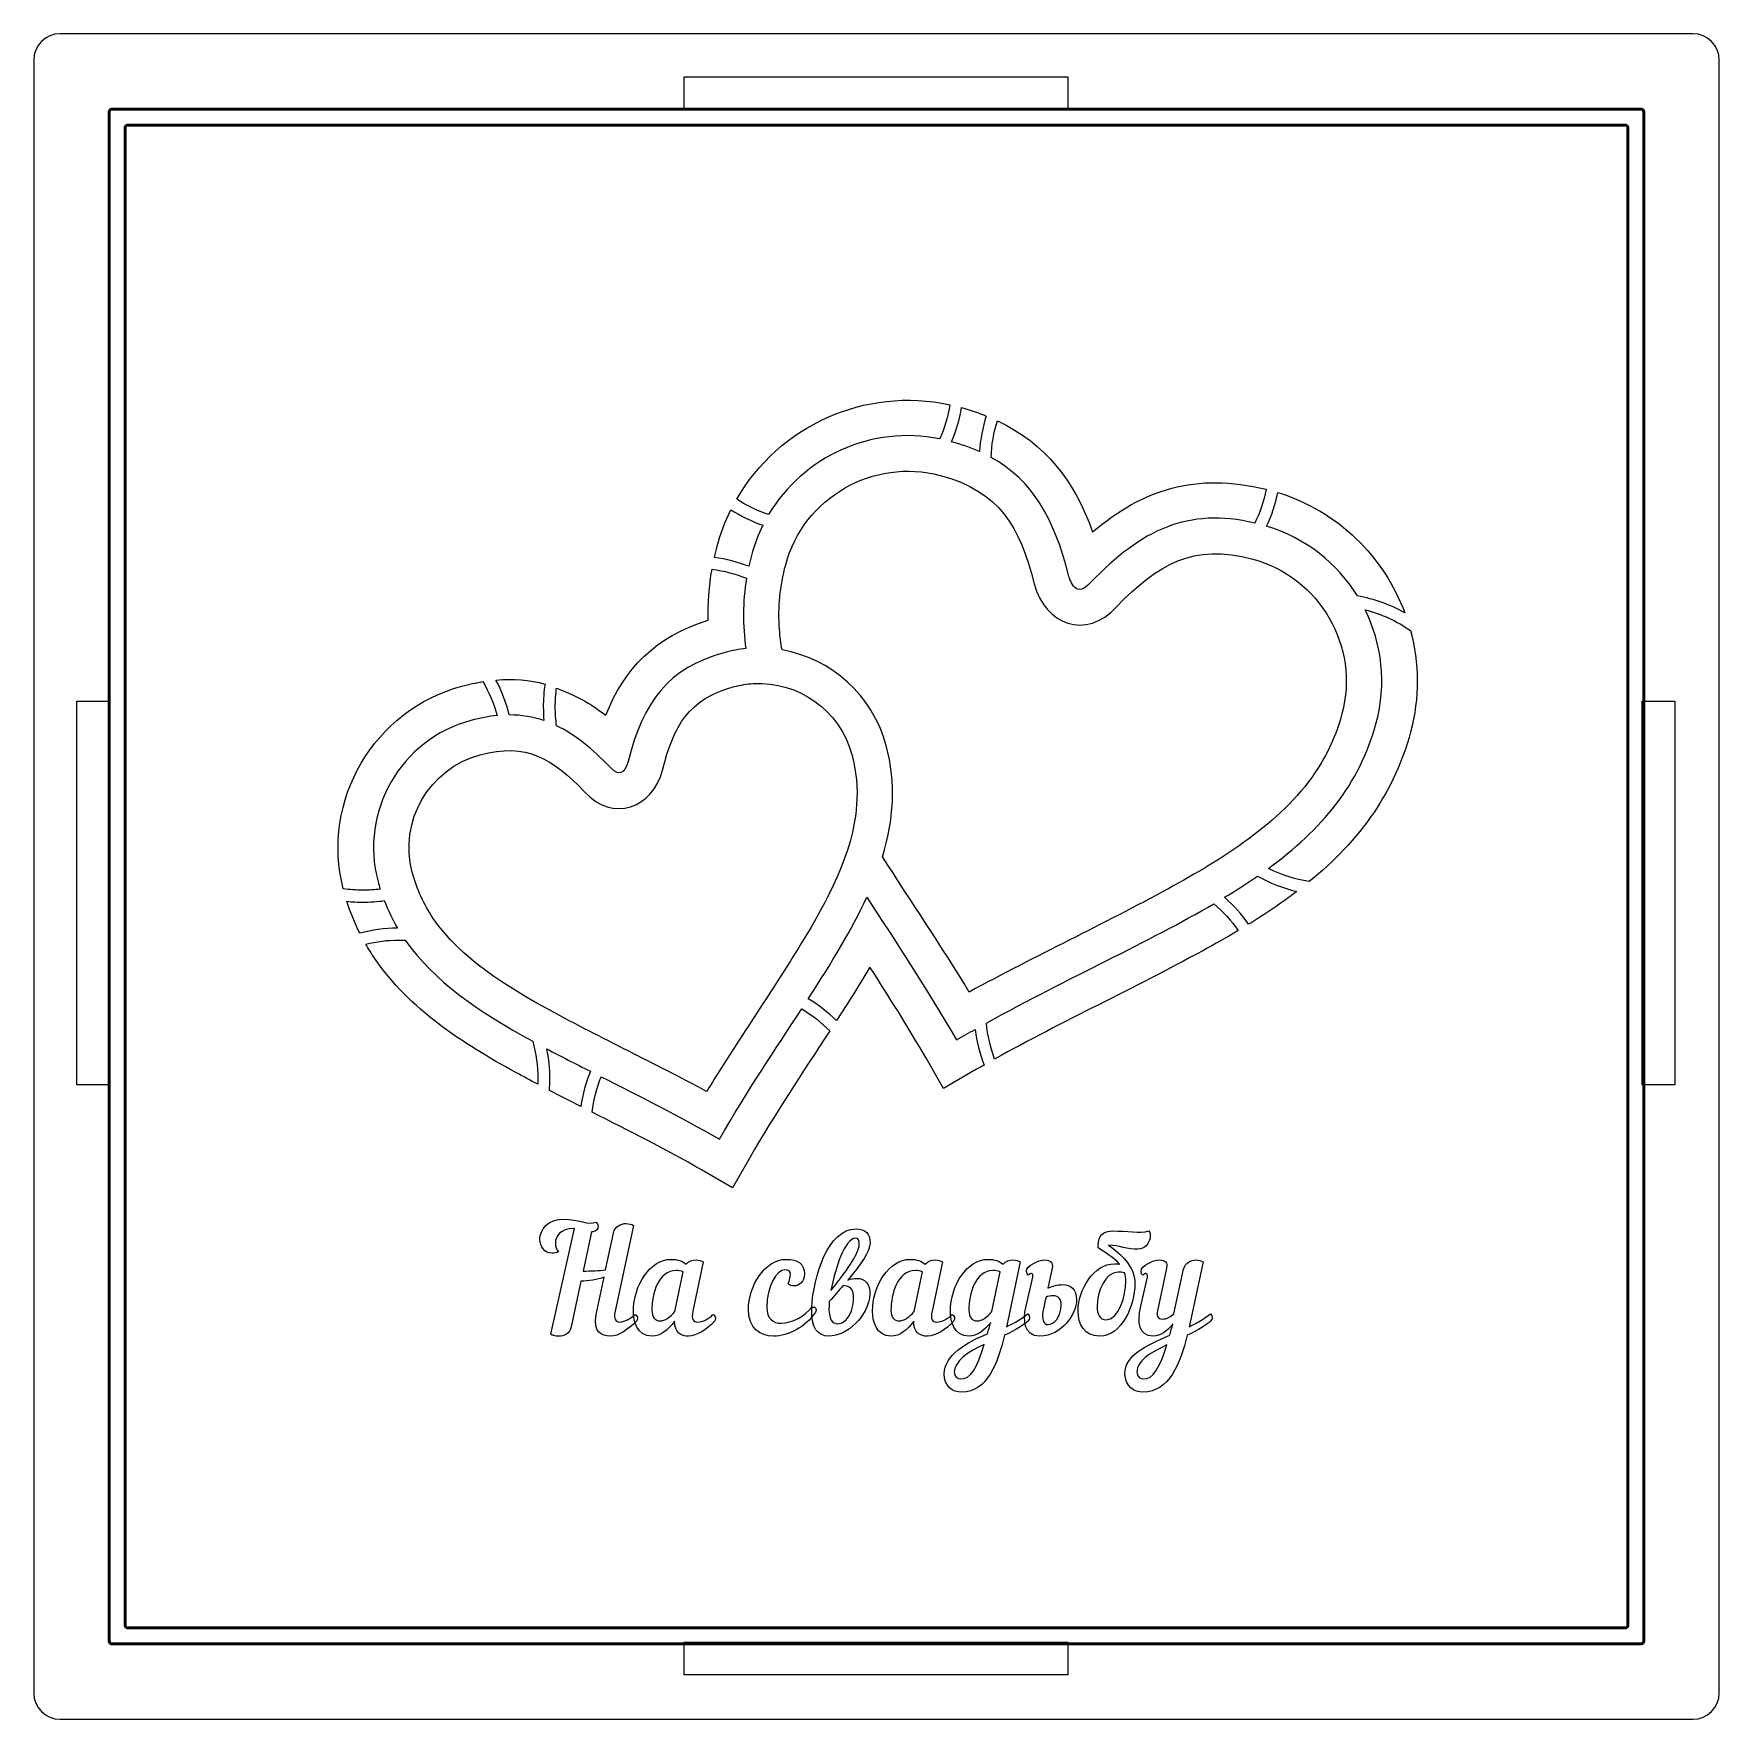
# Model space of a CAD drawing. Header units: millimetres. Extents: x -79 to 758, y -593 to -267.
# Drawn here: x 318.6 to 508.6, y -500.8 to -310.8 of the extents above; entities that cross this region are included whole.
import ezdxf

# ---------------------------------------------------------------- set-up
doc = ezdxf.new("R2010")
doc.units = ezdxf.units.MM
doc.header["$MEASUREMENT"] = 0
doc.layers.add('layer 1', color=7, linetype='Continuous')

msp = doc.modelspace()

# ---------------------------------------------------------------- linework, layer by layer
at = {"layer": 'layer 1', "color": 250, "lineweight": 20}
for points, knots in [([(321.574, -310.8492), (321.574, -310.8492), (505.574, -310.8492), (505.574, -310.8492), (505.574, -310.8492), (507.224, -310.8492), (508.574, -312.1992), (508.574, -313.8492), (508.574, -313.8492), (508.574, -313.8492), (508.574, -497.8492), (508.574, -497.8492), (508.574, -497.8492), (508.574, -499.4991), (507.224, -500.8492), (505.574, -500.8492), (505.574, -500.8492), (505.574, -500.8492), (321.574, -500.8492), (321.574, -500.8492), (321.574, -500.8492), (319.924, -500.8492), (318.574, -499.4991), (318.574, -497.8492), (318.574, -497.8492), (318.574, -497.8492), (318.574, -313.8492), (318.574, -313.8492), (318.574, -313.8492), (318.574, -312.1992), (319.924, -310.8492), (321.574, -310.8492)], [0, 0, 0, 0, 0.11111111, 0.11111111, 0.11111111, 0.11111111, 0.22222222, 0.22222222, 0.22222222, 0.22222222, 0.33333333, 0.33333333, 0.33333333, 0.33333333, 0.44444444, 0.44444444, 0.44444444, 0.44444444, 0.55555556, 0.55555556, 0.55555556, 0.55555556, 0.66666667, 0.66666667, 0.66666667, 0.66666667, 0.77777778, 0.77777778, 0.77777778, 0.77777778, 1, 1, 1, 1]), ([(391.8791, -315.7198), (391.8791, -315.7198), (391.8791, -319.4198), (391.8791, -319.4198), (391.8791, -319.4198), (391.8791, -319.4198), (435.1395, -319.4198), (435.1395, -319.4198), (435.1395, -319.4198), (435.1395, -319.4198), (435.1395, -315.7198), (435.1395, -315.7198), (435.1395, -315.7198), (435.1395, -315.7198), (391.8791, -315.7198), (391.8791, -315.7198)], [0, 0, 0, 0, 0.2, 0.2, 0.2, 0.2, 0.4, 0.4, 0.4, 0.4, 0.6, 0.6, 0.6, 0.6, 1, 1, 1, 1]), ([(420.7021, -356.5204), (421.2365, -355.3103), (421.6222, -354.0197), (421.8358, -352.6718), (421.8358, -352.6718), (412.2601, -350.5739), (402.5586, -355.0968), (397.8154, -363.3044), (397.8154, -363.3044), (398.9262, -364.0321), (400.135, -364.6225), (401.4177, -365.0512), (401.4177, -365.0512), (405.3033, -358.5284), (413.0007, -354.9524), (420.7021, -356.5204)], [0, 0, 0, 0, 0.2, 0.2, 0.2, 0.2, 0.4, 0.4, 0.4, 0.4, 0.6, 0.6, 0.6, 0.6, 1, 1, 1, 1]), ([(425.1726, -357.9577), (425.2717, -356.5668), (425.5383, -355.2225), (425.952, -353.9441), (425.952, -353.9441), (425.0737, -353.5922), (424.1421, -353.2778), (423.1529, -353.0013), (423.1529, -353.0013), (422.9311, -354.3412), (422.5525, -355.6282), (422.0369, -356.8429), (422.0369, -356.8429), (423.1732, -357.1586), (424.2156, -357.529), (425.1726, -357.9577)], [0, 0, 0, 0, 0.2, 0.2, 0.2, 0.2, 0.4, 0.4, 0.4, 0.4, 0.6, 0.6, 0.6, 0.6, 1, 1, 1, 1]), ([(456.2162, -366.013), (456.7957, -364.8208), (457.2284, -363.5441), (457.4904, -362.2061), (457.4904, -362.2061), (449.5785, -360.2482), (443.5754, -362.2435), (437.9332, -367.0103), (437.9332, -367.0103), (435.8713, -361.2495), (432.661, -357.0508), (427.1991, -354.4855), (427.1991, -354.4855), (426.7872, -355.796), (426.5429, -357.1808), (426.4918, -358.6147), (426.4918, -358.6147), (431.196, -361.2102), (433.6062, -365.4983), (435.2269, -371.8831), (435.2269, -371.8831), (435.3972, -372.5952), (436.1209, -374.5551), (437.6943, -372.7239), (437.6943, -372.7239), (443.4741, -366.7436), (448.6548, -364.2405), (456.2162, -366.013)], [0, 0, 0, 0, 0.125, 0.125, 0.125, 0.125, 0.25, 0.25, 0.25, 0.25, 0.375, 0.375, 0.375, 0.375, 0.5, 0.5, 0.5, 0.5, 0.625, 0.625, 0.625, 0.625, 0.75, 0.75, 0.75, 0.75, 1, 1, 1, 1]), ([(440.6376, -375.4344), (437.2373, -379.2627), (432.5045, -377.4366), (431.3488, -372.863), (431.3488, -372.863), (429.7115, -366.3835), (427.4653, -362.4368), (420.763, -360.6409), (420.763, -360.6409), (413.2093, -358.6169), (405.3594, -363.1491), (403.3354, -370.7028), (403.3354, -370.7028), (402.6937, -373.0978), (402.4596, -375.519), (402.6404, -377.9919), (402.6404, -377.9919), (402.6969, -378.7642), (402.7939, -379.5362), (402.9268, -380.3062), (402.9268, -380.3062), (408.4139, -381.2845), (413.1202, -385.33), (414.6573, -391.0666), (414.6573, -391.0666), (415.8161, -395.3912), (415.5152, -399.4976), (414.2433, -403.6234), (414.2433, -403.6234), (417.517, -408.6962), (420.8851, -413.6969), (424.0331, -418.8709), (424.0331, -418.8709), (431.464, -414.8055), (439.0983, -411.2489), (446.5265, -407.1894), (446.5265, -407.1894), (452.4709, -403.9408), (459.1226, -399.8732), (462.9992, -394.1649), (462.9992, -394.1649), (464.3923, -392.1136), (465.4002, -389.8998), (466.0419, -387.5048), (466.0419, -387.5048), (468.0659, -379.9512), (463.5336, -372.1012), (455.98, -370.0772), (455.98, -370.0772), (449.2307, -368.2687), (445.2978, -370.6287), (440.6376, -375.4344)], [0, 0, 0, 0, 0.07142857, 0.07142857, 0.07142857, 0.07142857, 0.14285714, 0.14285714, 0.14285714, 0.14285714, 0.21428571, 0.21428571, 0.21428571, 0.21428571, 0.28571429, 0.28571429, 0.28571429, 0.28571429, 0.35714286, 0.35714286, 0.35714286, 0.35714286, 0.42857143, 0.42857143, 0.42857143, 0.42857143, 0.5, 0.5, 0.5, 0.5, 0.57142857, 0.57142857, 0.57142857, 0.57142857, 0.64285714, 0.64285714, 0.64285714, 0.64285714, 0.71428571, 0.71428571, 0.71428571, 0.71428571, 0.78571429, 0.78571429, 0.78571429, 0.78571429, 0.85714286, 0.85714286, 0.85714286, 0.85714286, 1, 1, 1, 1]), ([(467.7896, -374.2218), (469.697, -374.56), (471.4946, -375.2162), (473.1256, -376.1337), (473.1256, -376.1337), (470.7798, -369.8278), (465.6282, -364.6545), (458.799, -362.5661), (458.799, -362.5661), (458.5305, -363.8955), (458.1067, -365.1684), (457.5476, -366.3656), (457.5476, -366.3656), (461.9637, -367.6916), (465.5227, -370.5614), (467.7896, -374.2218)], [0, 0, 0, 0, 0.2, 0.2, 0.2, 0.2, 0.4, 0.4, 0.4, 0.4, 0.6, 0.6, 0.6, 0.6, 1, 1, 1, 1]), ([(400.7605, -366.2567), (399.4884, -365.8115), (398.2854, -365.2195), (397.1717, -364.5007), (397.1717, -364.5007), (396.5244, -365.7994), (395.9972, -367.18), (395.608, -368.6322), (395.608, -368.6322), (395.4964, -369.0488), (395.394, -369.4659), (395.3007, -369.8835), (395.3007, -369.8835), (396.6492, -370.0644), (397.9474, -370.4037), (399.1764, -370.8816), (399.1764, -370.8816), (399.2646, -370.4784), (399.3628, -370.0737), (399.4717, -369.6675), (399.4717, -369.6675), (399.7932, -368.4676), (400.2279, -367.328), (400.7605, -366.2567)], [0, 0, 0, 0, 0.14285714, 0.14285714, 0.14285714, 0.14285714, 0.28571429, 0.28571429, 0.28571429, 0.28571429, 0.42857143, 0.42857143, 0.42857143, 0.42857143, 0.57142857, 0.57142857, 0.57142857, 0.57142857, 0.71428571, 0.71428571, 0.71428571, 0.71428571, 1, 1, 1, 1]), ([(398.9175, -372.2349), (397.693, -371.7361), (396.3912, -371.3877), (395.0349, -371.2132), (395.0349, -371.2132), (394.6978, -373.1228), (394.5502, -375.0426), (394.5886, -376.9732), (394.5886, -376.9732), (388.5938, -378.8149), (385.1619, -382.42), (383.0504, -387.6754), (383.0504, -387.6754), (381.6756, -386.6016), (380.1651, -385.647), (377.5123, -384.6033), (377.5123, -384.6033), (377.4175, -385.2999), (377.3675, -386.0107), (377.3675, -386.7333), (377.3675, -386.7333), (377.3675, -387.4547), (377.4163, -388.1647), (377.5108, -388.8602), (377.5108, -388.8602), (379.5736, -389.8519), (381.5284, -391.4336), (383.5758, -393.552), (383.5758, -393.552), (384.8552, -395.041), (385.4438, -393.4474), (385.5822, -392.8683), (385.5822, -392.8683), (387.2814, -386.1746), (390.0466, -382.3144), (396.502, -380.5847), (396.502, -380.5847), (397.2854, -380.3748), (398.0711, -380.2327), (398.8529, -380.1533), (398.8529, -380.1533), (398.4827, -377.5456), (398.4774, -374.9193), (398.9175, -372.2349)], [0, 0, 0, 0, 0.08333333, 0.08333333, 0.08333333, 0.08333333, 0.16666667, 0.16666667, 0.16666667, 0.16666667, 0.25, 0.25, 0.25, 0.25, 0.33333333, 0.33333333, 0.33333333, 0.33333333, 0.41666667, 0.41666667, 0.41666667, 0.41666667, 0.5, 0.5, 0.5, 0.5, 0.58333333, 0.58333333, 0.58333333, 0.58333333, 0.66666667, 0.66666667, 0.66666667, 0.66666667, 0.75, 0.75, 0.75, 0.75, 0.83333333, 0.83333333, 0.83333333, 0.83333333, 1, 1, 1, 1]), ([(457.7445, -404.934), (459.1714, -405.6564), (460.7236, -406.1667), (462.3603, -406.4232), (462.3603, -406.4232), (465.1185, -404.1645), (467.6102, -401.6149), (469.6173, -398.6594), (469.6173, -398.6594), (471.5128, -395.8683), (472.8961, -392.8342), (473.7693, -389.5754), (473.7693, -389.5754), (474.8084, -385.6976), (474.7413, -381.7696), (473.7641, -378.1315), (473.7641, -378.1315), (472.2391, -377.0644), (470.5152, -376.2623), (468.6591, -375.7918), (468.6591, -375.7918), (470.5373, -379.6142), (471.0936, -384.1064), (469.9056, -388.5401), (469.9056, -388.5401), (468.0293, -395.5422), (463.6915, -400.5864), (457.7445, -404.934)], [0, 0, 0, 0, 0.125, 0.125, 0.125, 0.125, 0.25, 0.25, 0.25, 0.25, 0.375, 0.375, 0.375, 0.375, 0.5, 0.5, 0.5, 0.5, 0.625, 0.625, 0.625, 0.625, 0.75, 0.75, 0.75, 0.75, 1, 1, 1, 1]), ([(376.0841, -388.2758), (376.0383, -387.7677), (376.0149, -387.2533), (376.0149, -386.7333), (376.0149, -386.7333), (376.0149, -385.8557), (376.0816, -384.9938), (376.2099, -384.152), (376.2099, -384.152), (374.474, -383.7021), (372.6404, -383.5429), (370.6692, -383.7071), (370.6692, -383.7071), (371.329, -384.9358), (371.842, -386.255), (372.1851, -387.6411), (372.1851, -387.6411), (373.563, -387.6419), (374.8496, -387.8567), (376.0841, -388.2758)], [0, 0, 0, 0, 0.16666667, 0.16666667, 0.16666667, 0.16666667, 0.33333333, 0.33333333, 0.33333333, 0.33333333, 0.5, 0.5, 0.5, 0.5, 0.66666667, 0.66666667, 0.66666667, 0.66666667, 1, 1, 1, 1]), ([(370.8056, -387.709), (370.4449, -386.3525), (369.9067, -385.0683), (369.2173, -383.8828), (369.2173, -383.8828), (368.4432, -384.0051), (367.648, -384.1749), (366.8293, -384.3943), (366.8293, -384.3943), (356.9085, -387.0527), (350.9291, -397.308), (353.4644, -407.2341), (353.4644, -407.2341), (354.1878, -407.3367), (354.9272, -407.3899), (355.6789, -407.3899), (355.6789, -407.3899), (356.3407, -407.3899), (356.9927, -407.3486), (357.6329, -407.2687), (357.6329, -407.2687), (357.545, -406.9871), (357.4603, -406.703), (357.3827, -406.4133), (357.3827, -406.4133), (355.2649, -398.5094), (359.9608, -390.3759), (367.8646, -388.258), (367.8646, -388.258), (368.8959, -387.9817), (369.8725, -387.7997), (370.8056, -387.709)], [0, 0, 0, 0, 0.11111111, 0.11111111, 0.11111111, 0.11111111, 0.22222222, 0.22222222, 0.22222222, 0.22222222, 0.33333333, 0.33333333, 0.33333333, 0.33333333, 0.44444444, 0.44444444, 0.44444444, 0.44444444, 0.55555556, 0.55555556, 0.55555556, 0.55555556, 0.66666667, 0.66666667, 0.66666667, 0.66666667, 0.77777778, 0.77777778, 0.77777778, 0.77777778, 1, 1, 1, 1]), ([(411.3353, -397.7813), (411.4762, -395.8537), (411.2938, -393.9687), (410.7936, -392.1019), (410.7936, -392.1019), (409.4562, -387.1107), (404.7439, -383.812), (399.7096, -384.0989), (399.7096, -384.0989), (399.7096, -384.0989), (399.684, -384.1003), (399.684, -384.1003), (399.684, -384.1003), (398.971, -384.1425), (398.2524, -384.2568), (397.5373, -384.4484), (397.5373, -384.4484), (392.3635, -385.8347), (390.7242, -388.8463), (389.4603, -393.8482), (389.4603, -393.8482), (388.3753, -398.1424), (383.7994, -399.8126), (380.6346, -396.2648), (380.6346, -396.2648), (377.0433, -392.5629), (374.1049, -390.727), (368.8999, -392.1217), (368.8999, -392.1217), (363.1542, -393.6613), (359.7069, -399.6324), (361.2464, -405.378), (361.2464, -405.378), (361.7466, -407.2449), (362.5311, -408.9685), (363.617, -410.5674), (363.617, -410.5674), (366.6909, -415.0938), (372.0396, -418.3471), (376.7522, -420.9225), (376.7522, -420.9225), (382.5847, -424.11), (388.5724, -426.9163), (394.4179, -430.0815), (394.4179, -430.0815), (397.8976, -424.4176), (401.68, -418.9934), (405.1374, -413.3167), (405.1374, -413.3167), (407.967, -408.6709), (410.9306, -403.3099), (411.3353, -397.7813)], [0, 0, 0, 0, 0.07142857, 0.07142857, 0.07142857, 0.07142857, 0.14285714, 0.14285714, 0.14285714, 0.14285714, 0.21428571, 0.21428571, 0.21428571, 0.21428571, 0.28571429, 0.28571429, 0.28571429, 0.28571429, 0.35714286, 0.35714286, 0.35714286, 0.35714286, 0.42857143, 0.42857143, 0.42857143, 0.42857143, 0.5, 0.5, 0.5, 0.5, 0.57142857, 0.57142857, 0.57142857, 0.57142857, 0.64285714, 0.64285714, 0.64285714, 0.64285714, 0.71428571, 0.71428571, 0.71428571, 0.71428571, 0.78571429, 0.78571429, 0.78571429, 0.78571429, 0.85714286, 0.85714286, 0.85714286, 0.85714286, 1, 1, 1, 1]), ([(323.4446, -429.3294), (323.4446, -429.3294), (327.1446, -429.3294), (327.1446, -429.3294), (327.1446, -429.3294), (327.1446, -429.3294), (327.1446, -386.069), (327.1446, -386.069), (327.1446, -386.069), (327.1446, -386.069), (323.4446, -386.069), (323.4446, -386.069), (323.4446, -386.069), (323.4446, -386.069), (323.4446, -429.3294), (323.4446, -429.3294)], [0, 0, 0, 0, 0.2, 0.2, 0.2, 0.2, 0.4, 0.4, 0.4, 0.4, 0.6, 0.6, 0.6, 0.6, 1, 1, 1, 1]), ([(499.874, -429.3294), (499.874, -429.3294), (503.574, -429.3294), (503.574, -429.3294), (503.574, -429.3294), (503.574, -429.3294), (503.574, -386.069), (503.574, -386.069), (503.574, -386.069), (503.574, -386.069), (499.874, -386.069), (499.874, -386.069), (499.874, -386.069), (499.874, -386.069), (499.874, -429.3294), (499.874, -429.3294)], [0, 0, 0, 0, 0.2, 0.2, 0.2, 0.2, 0.4, 0.4, 0.4, 0.4, 0.6, 0.6, 0.6, 0.6, 1, 1, 1, 1]), ([(452.8172, -408.1937), (453.8339, -409.0947), (454.742, -410.1155), (455.5191, -411.2342), (455.5191, -411.2342), (457.3856, -410.0842), (459.2159, -408.8583), (460.9594, -407.5297), (460.9594, -407.5297), (459.3814, -407.1651), (457.8878, -406.5807), (456.512, -405.8107), (456.512, -405.8107), (455.3349, -406.6243), (454.1018, -407.416), (452.8172, -408.1937)], [0, 0, 0, 0, 0.2, 0.2, 0.2, 0.2, 0.4, 0.4, 0.4, 0.4, 0.6, 0.6, 0.6, 0.6, 1, 1, 1, 1]), ([(405.8841, -419.6282), (407.0359, -420.3261), (408.0984, -421.1568), (409.05, -422.0992), (409.05, -422.0992), (410.3365, -420.1185), (411.621, -418.1071), (412.8289, -416.0554), (412.8289, -416.0554), (414.9965, -419.4152), (417.1192, -422.801), (419.1222, -426.2703), (419.1222, -426.2703), (419.1222, -426.2703), (421.1222, -429.7344), (421.1222, -429.7344), (421.1222, -429.7344), (421.1222, -429.7344), (424.5863, -427.7344), (424.5863, -427.7344), (424.5863, -427.7344), (424.9564, -427.5207), (425.3272, -427.3088), (425.6987, -427.0984), (425.6987, -427.0984), (425.2027, -425.8264), (424.8554, -424.4802), (424.6782, -423.0808), (424.6782, -423.0808), (423.9832, -423.4702), (423.2858, -423.8665), (422.5863, -424.2703), (422.5863, -424.2703), (419.2266, -418.4513), (415.7281, -413.1528), (412.4743, -408.1868), (412.4743, -408.1868), (410.7826, -411.8637), (408.4749, -415.6234), (405.8841, -419.6282)], [0, 0, 0, 0, 0.09090909, 0.09090909, 0.09090909, 0.09090909, 0.18181818, 0.18181818, 0.18181818, 0.18181818, 0.27272727, 0.27272727, 0.27272727, 0.27272727, 0.36363636, 0.36363636, 0.36363636, 0.36363636, 0.45454545, 0.45454545, 0.45454545, 0.45454545, 0.54545455, 0.54545455, 0.54545455, 0.54545455, 0.63636364, 0.63636364, 0.63636364, 0.63636364, 0.72727273, 0.72727273, 0.72727273, 0.72727273, 0.81818182, 0.81818182, 0.81818182, 0.81818182, 1, 1, 1, 1]), ([(358.0869, -408.5729), (357.3003, -408.6846), (356.4964, -408.7425), (355.6789, -408.7425), (355.6789, -408.7425), (355.0683, -408.7425), (354.4654, -408.7099), (353.8715, -408.6469), (353.8715, -408.6469), (354.2693, -409.8867), (354.759, -411.0858), (355.3408, -412.2424), (355.3408, -412.2424), (356.6951, -411.8791), (358.1159, -411.6788), (359.5815, -411.6642), (359.5815, -411.6642), (359.0065, -410.6895), (358.5063, -409.662), (358.0869, -408.5729)], [0, 0, 0, 0, 0.16666667, 0.16666667, 0.16666667, 0.16666667, 0.33333333, 0.33333333, 0.33333333, 0.33333333, 0.5, 0.5, 0.5, 0.5, 0.66666667, 0.66666667, 0.66666667, 0.66666667, 1, 1, 1, 1]), ([(425.9611, -422.3688), (426.091, -423.7852), (426.41, -425.1469), (426.892, -426.4289), (426.892, -426.4289), (434.6221, -422.1321), (442.6111, -418.4459), (450.3629, -414.2095), (450.3629, -414.2095), (451.6963, -413.4808), (453.0346, -412.7261), (454.3598, -411.9365), (454.3598, -411.9365), (453.5716, -410.8146), (452.6397, -409.8009), (451.5911, -408.9222), (451.5911, -408.9222), (444.2318, -413.2292), (435.3439, -417.2), (425.9611, -422.3688)], [0, 0, 0, 0, 0.16666667, 0.16666667, 0.16666667, 0.16666667, 0.33333333, 0.33333333, 0.33333333, 0.33333333, 0.5, 0.5, 0.5, 0.5, 0.66666667, 0.66666667, 0.66666667, 0.66666667, 1, 1, 1, 1]), ([(360.458, -413.0315), (360.2246, -413.0211), (359.99, -413.0159), (359.7541, -413.0159), (359.7541, -413.0159), (358.4606, -413.0159), (357.204, -413.1733), (356.0018, -413.4694), (356.0018, -413.4694), (356.313, -414.0103), (356.6453, -414.5412), (356.9989, -415.0619), (356.9989, -415.0619), (360.8928, -420.7957), (366.9374, -424.6755), (372.9158, -427.9426), (372.9158, -427.9426), (373.7387, -428.3923), (374.5649, -428.8343), (375.3936, -429.2709), (375.3936, -429.2709), (375.4013, -429.0705), (375.4052, -428.8692), (375.4052, -428.667), (375.4052, -428.667), (375.4052, -427.1972), (375.2024, -425.7748), (374.8235, -424.4262), (374.8235, -424.4262), (368.7333, -421.0969), (363.6919, -417.6729), (360.458, -413.0315)], [0, 0, 0, 0, 0.11111111, 0.11111111, 0.11111111, 0.11111111, 0.22222222, 0.22222222, 0.22222222, 0.22222222, 0.33333333, 0.33333333, 0.33333333, 0.33333333, 0.44444444, 0.44444444, 0.44444444, 0.44444444, 0.55555556, 0.55555556, 0.55555556, 0.55555556, 0.66666667, 0.66666667, 0.66666667, 0.66666667, 0.77777778, 0.77777778, 0.77777778, 0.77777778, 1, 1, 1, 1]), ([(382.5312, -428.4199), (382.0314, -429.6816), (381.6909, -431.0237), (381.5346, -432.4216), (381.5346, -432.4216), (385.6758, -434.5151), (389.8214, -436.5997), (393.8612, -438.9321), (393.8612, -438.9321), (393.8612, -438.9321), (397.3253, -440.9321), (397.3253, -440.9321), (397.3253, -440.9321), (397.3253, -440.9321), (399.3253, -437.468), (399.3253, -437.468), (399.3253, -437.468), (402.1322, -432.6063), (405.2301, -427.9557), (408.2951, -423.2583), (408.2951, -423.2583), (407.3596, -422.2984), (406.3019, -421.4582), (405.147, -420.7629), (405.147, -420.7629), (402.2107, -425.2682), (398.9632, -430.0952), (395.8612, -435.468), (395.8612, -435.468), (391.25, -432.8058), (386.7468, -430.5456), (382.5312, -428.4199)], [0, 0, 0, 0, 0.11111111, 0.11111111, 0.11111111, 0.11111111, 0.22222222, 0.22222222, 0.22222222, 0.22222222, 0.33333333, 0.33333333, 0.33333333, 0.33333333, 0.44444444, 0.44444444, 0.44444444, 0.44444444, 0.55555556, 0.55555556, 0.55555556, 0.55555556, 0.66666667, 0.66666667, 0.66666667, 0.66666667, 0.77777778, 0.77777778, 0.77777778, 0.77777778, 1, 1, 1, 1]), ([(376.421, -425.2856), (376.6418, -426.3783), (376.7578, -427.5091), (376.7578, -428.667), (376.7578, -428.667), (376.7578, -429.1016), (376.7415, -429.5323), (376.7094, -429.9588), (376.7094, -429.9588), (377.8879, -430.5705), (379.0703, -431.1735), (380.254, -431.7735), (380.254, -431.7735), (380.4498, -430.3913), (380.8122, -429.0627), (381.3198, -427.8084), (381.3198, -427.8084), (379.6327, -426.9555), (377.9959, -426.1204), (376.421, -425.2856)], [0, 0, 0, 0, 0.16666667, 0.16666667, 0.16666667, 0.16666667, 0.33333333, 0.33333333, 0.33333333, 0.33333333, 0.5, 0.5, 0.5, 0.5, 0.66666667, 0.66666667, 0.66666667, 0.66666667, 1, 1, 1, 1]), ([(391.8791, -492.1492), (391.8791, -492.1492), (391.8791, -495.8492), (391.8791, -495.8492), (391.8791, -495.8492), (391.8791, -495.8492), (435.1395, -495.8492), (435.1395, -495.8492), (435.1395, -495.8492), (435.1395, -495.8492), (435.1395, -492.1492), (435.1395, -492.1492), (435.1395, -492.1492), (435.1395, -492.1492), (391.8791, -492.1492), (391.8791, -492.1492)], [0, 0, 0, 0, 0.2, 0.2, 0.2, 0.2, 0.4, 0.4, 0.4, 0.4, 0.6, 0.6, 0.6, 0.6, 1, 1, 1, 1])]:
    msp.add_open_spline(points, degree=3, knots=knots, dxfattribs=at)
at = {"layer": 'layer 1', "color": 242, "lineweight": 50}
for points in [[(418.3753, -319.3492), (406.5855, -319.3492), (339.5021, -319.3492), (327.3753, -319.3492), (327.3753, -319.3492), (327.2262, -319.3492), (327.074, -319.5014), (327.074, -319.6505), (327.074, -319.6505), (327.074, -319.6505), (327.074, -492.0479), (327.074, -492.0479), (327.074, -492.0479), (327.074, -492.197), (327.2262, -492.3492), (327.3753, -492.3492), (327.3753, -492.3492), (327.3753, -492.3492), (499.7727, -492.3492), (499.7727, -492.3492), (499.7727, -492.3492), (499.9218, -492.3492), (500.074, -492.197), (500.074, -492.0479), (500.074, -492.0479), (500.074, -492.0479), (500.074, -319.6505), (500.074, -319.6505), (500.074, -319.6505), (500.074, -319.5014), (499.9218, -319.3492), (499.7727, -319.3492), (499.7727, -319.3492), (471.3155, -319.3492), (444.9597, -319.3492), (418.3753, -319.3492)], [(417.7637, -321.1507), (406.2196, -321.1507), (341.0448, -321.1507), (329.1705, -321.1507), (329.1705, -321.1507), (329.0244, -321.1507), (328.8755, -321.2996), (328.8755, -321.4457), (328.8755, -321.4457), (328.8755, -321.4457), (328.8755, -490.2527), (328.8755, -490.2527), (328.8755, -490.2527), (328.8755, -490.3988), (329.0244, -490.5477), (329.1705, -490.5477), (329.1705, -490.5477), (329.1705, -490.5477), (497.9775, -490.5477), (497.9775, -490.5477), (497.9775, -490.5477), (498.1236, -490.5477), (498.2725, -490.3988), (498.2725, -490.2527), (498.2725, -490.2527), (498.2725, -490.2527), (498.2725, -321.4457), (498.2725, -321.4457), (498.2725, -321.4457), (498.2725, -321.2996), (498.1236, -321.1507), (497.9775, -321.1507), (497.9775, -321.1507), (470.1129, -321.1507), (443.7944, -321.1507), (417.7637, -321.1507)]]:
    msp.add_open_spline(points, degree=3, knots=[0, 0, 0, 0, 0.1, 0.1, 0.1, 0.1, 0.2, 0.2, 0.2, 0.2, 0.3, 0.3, 0.3, 0.3, 0.4, 0.4, 0.4, 0.4, 0.5, 0.5, 0.5, 0.5, 0.6, 0.6, 0.6, 0.6, 0.7, 0.7, 0.7, 0.7, 0.8, 0.8, 0.8, 0.8, 1, 1, 1, 1], dxfattribs=at)
at = {"layer": 'layer 1', "color": 242}
for points, knots in [([(386.4949, -456.0068), (386.5954, -455.8895), (386.6456, -455.7555), (386.6456, -455.6383), (386.6456, -455.6383), (386.6456, -455.4707), (386.5451, -455.32), (386.3608, -455.2362), (386.3608, -455.2362), (385.9756, -455.5713), (385.1882, -456.0738), (384.6522, -456.0738), (384.6522, -456.0738), (384.1999, -456.0738), (383.9151, -455.8058), (384.0994, -454.8342), (384.0994, -454.8342), (384.0994, -454.8342), (386.1766, -445.1852), (386.1766, -445.1852), (386.1766, -445.1852), (385.9588, -445.0512), (385.674, -444.9674), (385.3725, -444.9674), (385.3725, -444.9674), (384.7527, -444.9674), (384.0994, -445.2522), (383.9318, -446.0395), (383.9318, -446.0395), (383.9318, -446.0395), (383.044, -450.194), (383.044, -450.194), (383.044, -450.194), (382.3237, -450.261), (381.3521, -450.328), (380.4977, -450.328), (380.4977, -450.328), (380.4977, -450.328), (381.4526, -445.8888), (381.4526, -445.8888), (381.4526, -445.8888), (381.4526, -445.8888), (381.6034, -445.8888), (381.6034, -445.8888), (381.6034, -445.8888), (381.9886, -445.8888), (382.1897, -445.5537), (382.1897, -445.2355), (382.1897, -445.2355), (382.1897, -445.0679), (382.1227, -444.9004), (381.9551, -444.7999), (381.9551, -444.7999), (381.2348, -445.2019), (379.8109, -444.4649), (378.4205, -444.4649), (378.4205, -444.4649), (376.4438, -444.4649), (375.6398, -445.671), (375.6398, -446.7264), (375.6398, -446.7264), (375.6398, -447.5639), (376.1423, -448.3178), (376.9966, -448.3178), (376.9966, -448.3178), (377.2312, -448.3178), (377.4657, -448.2675), (377.717, -448.1502), (377.717, -448.1502), (377.5159, -447.9157), (377.3819, -447.5472), (377.3819, -447.1786), (377.3819, -447.1786), (377.3819, -446.3913), (377.9347, -445.537), (379.4591, -445.537), (379.4591, -445.537), (379.4591, -445.537), (379.5429, -445.537), (379.5429, -445.537), (379.5429, -445.537), (379.5429, -445.537), (376.8459, -457.4474), (376.8459, -457.4474), (376.8459, -457.4474), (377.0301, -457.5815), (377.3484, -457.6652), (377.7337, -457.6652), (377.7337, -457.6652), (378.3535, -457.6652), (379.0068, -457.3804), (379.1744, -456.5931), (379.1744, -456.5931), (379.1744, -456.5931), (380.2632, -451.4671), (380.2632, -451.4671), (380.2632, -451.4671), (381.0673, -451.4503), (382.1562, -451.2828), (382.8765, -451.0315), (382.8765, -451.0315), (382.8765, -451.0315), (381.9886, -455.2362), (381.9886, -455.2362), (381.9886, -455.2362), (381.5699, -457.1962), (382.575, -457.6652), (383.5801, -457.6652), (383.5801, -457.6652), (384.5517, -457.6652), (385.5233, -456.9114), (386.4949, -456.0068)], [0, 0, 0, 0, 0.03448276, 0.03448276, 0.03448276, 0.03448276, 0.06896552, 0.06896552, 0.06896552, 0.06896552, 0.10344828, 0.10344828, 0.10344828, 0.10344828, 0.13793103, 0.13793103, 0.13793103, 0.13793103, 0.17241379, 0.17241379, 0.17241379, 0.17241379, 0.20689655, 0.20689655, 0.20689655, 0.20689655, 0.24137931, 0.24137931, 0.24137931, 0.24137931, 0.27586207, 0.27586207, 0.27586207, 0.27586207, 0.31034483, 0.31034483, 0.31034483, 0.31034483, 0.34482759, 0.34482759, 0.34482759, 0.34482759, 0.37931034, 0.37931034, 0.37931034, 0.37931034, 0.4137931, 0.4137931, 0.4137931, 0.4137931, 0.44827586, 0.44827586, 0.44827586, 0.44827586, 0.48275862, 0.48275862, 0.48275862, 0.48275862, 0.51724138, 0.51724138, 0.51724138, 0.51724138, 0.55172414, 0.55172414, 0.55172414, 0.55172414, 0.5862069, 0.5862069, 0.5862069, 0.5862069, 0.62068966, 0.62068966, 0.62068966, 0.62068966, 0.65517241, 0.65517241, 0.65517241, 0.65517241, 0.68965517, 0.68965517, 0.68965517, 0.68965517, 0.72413793, 0.72413793, 0.72413793, 0.72413793, 0.75862069, 0.75862069, 0.75862069, 0.75862069, 0.79310345, 0.79310345, 0.79310345, 0.79310345, 0.82758621, 0.82758621, 0.82758621, 0.82758621, 0.86206897, 0.86206897, 0.86206897, 0.86206897, 0.89655172, 0.89655172, 0.89655172, 0.89655172, 0.93103448, 0.93103448, 0.93103448, 0.93103448, 1, 1, 1, 1]), ([(412.8453, -447.1954), (412.9123, -446.1233), (412.2925, -445.5705), (411.2706, -445.5705), (411.2706, -445.5705), (408.1045, -445.5705), (406.4461, -450.8975), (406.2786, -454.4489), (406.2786, -454.4489), (406.1446, -456.7941), (406.9822, -457.6652), (408.1883, -457.6652), (408.1883, -457.6652), (410.299, -457.6652), (412.6275, -455.4372), (412.8285, -452.9077), (412.8285, -452.9077), (412.9123, -451.8356), (412.259, -451.1488), (411.3544, -451.1488), (411.3544, -451.1488), (411.0361, -451.1488), (410.6843, -451.2158), (410.3493, -451.3331), (410.3493, -451.3331), (411.9407, -449.4234), (412.795, -448.167), (412.8453, -447.1954)], [0, 0, 0, 0, 0.125, 0.125, 0.125, 0.125, 0.25, 0.25, 0.25, 0.25, 0.375, 0.375, 0.375, 0.375, 0.5, 0.5, 0.5, 0.5, 0.625, 0.625, 0.625, 0.625, 0.75, 0.75, 0.75, 0.75, 1, 1, 1, 1]), ([(440.1673, -445.805), (438.6094, -445.805), (438.5591, -446.8771), (438.5591, -447.7147), (438.5591, -447.7147), (439.1957, -448.1502), (440.2678, -448.7031), (440.9714, -449.5574), (440.9714, -449.5574), (440.8039, -449.5239), (440.6196, -449.5071), (440.4186, -449.5071), (440.4186, -449.5071), (438.0063, -449.5071), (436.2976, -452.4722), (436.2976, -454.8007), (436.2976, -454.8007), (436.2976, -456.3418), (436.9845, -457.6652), (438.7266, -457.6652), (438.7266, -457.6652), (441.2226, -457.6652), (442.6968, -454.1809), (442.6968, -451.7686), (442.6968, -451.7686), (442.6968, -449.6747), (441.0384, -448.368), (439.7317, -447.3964), (439.7317, -447.3964), (440.8876, -447.4634), (441.8927, -447.8655), (443.0318, -447.8655), (443.0318, -447.8655), (443.8192, -447.8655), (444.2715, -447.2122), (444.4055, -446.6258), (444.4055, -446.6258), (444.4557, -446.3243), (444.439, -446.0228), (444.2882, -445.805), (444.2882, -445.805), (443.2329, -446.0898), (441.7755, -445.805), (440.1673, -445.805), (440.1673, -445.805), (440.1673, -445.805), (440.1673, -445.805), (440.1673, -445.805)], [0, 0, 0, 0, 0.07692308, 0.07692308, 0.07692308, 0.07692308, 0.15384615, 0.15384615, 0.15384615, 0.15384615, 0.23076923, 0.23076923, 0.23076923, 0.23076923, 0.30769231, 0.30769231, 0.30769231, 0.30769231, 0.38461538, 0.38461538, 0.38461538, 0.38461538, 0.46153846, 0.46153846, 0.46153846, 0.46153846, 0.53846154, 0.53846154, 0.53846154, 0.53846154, 0.61538462, 0.61538462, 0.61538462, 0.61538462, 0.69230769, 0.69230769, 0.69230769, 0.69230769, 0.76923077, 0.76923077, 0.76923077, 0.76923077, 0.84615385, 0.84615385, 0.84615385, 0.84615385, 1, 1, 1, 1]), ([(411.2204, -446.6091), (411.5721, -446.6091), (411.6391, -446.8939), (411.6224, -447.3797), (411.6224, -447.3797), (411.5721, -448.234), (410.634, -449.7752), (408.4396, -452.5224), (408.4396, -452.5224), (408.9086, -450.0097), (410.031, -446.6091), (411.2204, -446.6091)], [0, 0, 0, 0, 0.25, 0.25, 0.25, 0.25, 0.5, 0.5, 0.5, 0.5, 1, 1, 1, 1]), ([(390.398, -449.0046), (388.0695, -449.0046), (386.1765, -451.9194), (386.1765, -454.8509), (386.1765, -454.8509), (386.1765, -455.923), (386.5283, -457.6652), (388.2705, -457.6652), (388.2705, -457.6652), (389.2253, -457.6652), (390.1132, -456.9616), (390.8168, -455.9733), (390.8168, -455.9733), (390.8, -457.2967), (391.5873, -457.6652), (392.3747, -457.6652), (392.3747, -457.6652), (393.2793, -457.6652), (394.4854, -456.8946), (395.2727, -456.0068), (395.2727, -456.0068), (395.3732, -455.8895), (395.4235, -455.7555), (395.4235, -455.6383), (395.4235, -455.6383), (395.4235, -455.4707), (395.323, -455.32), (395.1387, -455.2362), (395.1387, -455.2362), (394.7199, -455.655), (393.9996, -456.0738), (393.3798, -456.0738), (393.3798, -456.0738), (392.9442, -456.0738), (392.6762, -455.7723), (392.8772, -454.8342), (392.8772, -454.8342), (392.8772, -454.8342), (394.0498, -449.2894), (394.0498, -449.2894), (394.0498, -449.2894), (393.8488, -449.1554), (393.564, -449.0716), (393.2625, -449.0716), (393.2625, -449.0716), (392.8437, -449.0716), (392.4082, -449.2224), (392.1234, -449.5574), (392.1234, -449.5574), (391.7046, -449.1889), (391.1518, -449.0046), (390.398, -449.0046), (390.398, -449.0046), (390.398, -449.0046), (390.398, -449.0046), (390.398, -449.0046)], [0, 0, 0, 0, 0.06666667, 0.06666667, 0.06666667, 0.06666667, 0.13333333, 0.13333333, 0.13333333, 0.13333333, 0.2, 0.2, 0.2, 0.2, 0.26666667, 0.26666667, 0.26666667, 0.26666667, 0.33333333, 0.33333333, 0.33333333, 0.33333333, 0.4, 0.4, 0.4, 0.4, 0.46666667, 0.46666667, 0.46666667, 0.46666667, 0.53333333, 0.53333333, 0.53333333, 0.53333333, 0.6, 0.6, 0.6, 0.6, 0.66666667, 0.66666667, 0.66666667, 0.66666667, 0.73333333, 0.73333333, 0.73333333, 0.73333333, 0.8, 0.8, 0.8, 0.8, 0.86666667, 0.86666667, 0.86666667, 0.86666667, 1, 1, 1, 1]), ([(390.8503, -454.8844), (390.398, -455.5042), (389.6944, -455.9398), (389.1583, -455.9398), (389.1583, -455.9398), (388.639, -455.9398), (388.2537, -455.5713), (388.2537, -454.7337), (388.2537, -454.7337), (388.2537, -452.9077), (388.9741, -450.261), (391.001, -450.261), (391.001, -450.261), (391.2523, -450.261), (391.5036, -450.2945), (391.7884, -450.395), (391.7884, -450.395), (391.7884, -450.395), (390.8503, -454.8844), (390.8503, -454.8844)], [0, 0, 0, 0, 0.16666667, 0.16666667, 0.16666667, 0.16666667, 0.33333333, 0.33333333, 0.33333333, 0.33333333, 0.5, 0.5, 0.5, 0.5, 0.66666667, 0.66666667, 0.66666667, 0.66666667, 1, 1, 1, 1]), ([(406.7141, -454.9682), (406.8984, -454.6667), (406.7309, -454.3149), (406.2953, -454.3986), (406.2953, -454.3986), (405.575, -455.3535), (404.0338, -456.2078), (402.8277, -456.2078), (402.8277, -456.2078), (401.9231, -456.2078), (401.2195, -455.722), (401.2195, -454.3986), (401.2195, -454.3986), (401.2195, -451.9864), (402.3084, -450.194), (403.2465, -450.194), (403.2465, -450.194), (403.6653, -450.194), (403.8663, -450.3615), (403.8663, -450.6798), (403.8663, -450.6798), (403.8663, -450.9143), (403.7826, -451.3666), (403.5983, -451.7686), (403.5983, -451.7686), (403.7826, -451.9361), (404.0506, -452.0031), (404.2684, -452.0031), (404.2684, -452.0031), (404.8882, -452.0031), (405.441, -451.5676), (405.441, -450.6295), (405.441, -450.6295), (405.441, -449.5406), (404.7709, -449.0046), (403.414, -449.0046), (403.414, -449.0046), (400.9013, -449.0046), (399.1423, -452.0869), (399.1423, -454.6667), (399.1423, -454.6667), (399.1423, -456.7271), (400.4155, -457.6652), (401.9901, -457.6652), (401.9901, -457.6652), (403.615, -457.6652), (405.5582, -456.6601), (406.7141, -454.9682), (406.7141, -454.9682), (406.7141, -454.9682), (406.7141, -454.9682), (406.7141, -454.9682)], [0, 0, 0, 0, 0.07142857, 0.07142857, 0.07142857, 0.07142857, 0.14285714, 0.14285714, 0.14285714, 0.14285714, 0.21428571, 0.21428571, 0.21428571, 0.21428571, 0.28571429, 0.28571429, 0.28571429, 0.28571429, 0.35714286, 0.35714286, 0.35714286, 0.35714286, 0.42857143, 0.42857143, 0.42857143, 0.42857143, 0.5, 0.5, 0.5, 0.5, 0.57142857, 0.57142857, 0.57142857, 0.57142857, 0.64285714, 0.64285714, 0.64285714, 0.64285714, 0.71428571, 0.71428571, 0.71428571, 0.71428571, 0.78571429, 0.78571429, 0.78571429, 0.78571429, 0.85714286, 0.85714286, 0.85714286, 0.85714286, 1, 1, 1, 1]), ([(417.3515, -449.0046), (415.023, -449.0046), (413.13, -451.9194), (413.13, -454.8509), (413.13, -454.8509), (413.13, -455.923), (413.4818, -457.6652), (415.224, -457.6652), (415.224, -457.6652), (416.1788, -457.6652), (417.0667, -456.9616), (417.7703, -455.9733), (417.7703, -455.9733), (417.7535, -457.2967), (418.5408, -457.6652), (419.3282, -457.6652), (419.3282, -457.6652), (420.2328, -457.6652), (421.4389, -456.8946), (422.2262, -456.0068), (422.2262, -456.0068), (422.3267, -455.8895), (422.377, -455.7555), (422.377, -455.6383), (422.377, -455.6383), (422.377, -455.4707), (422.2765, -455.32), (422.0922, -455.2362), (422.0922, -455.2362), (421.6734, -455.655), (420.9531, -456.0738), (420.3333, -456.0738), (420.3333, -456.0738), (419.8977, -456.0738), (419.6297, -455.7723), (419.8307, -454.8342), (419.8307, -454.8342), (419.8307, -454.8342), (421.0033, -449.2894), (421.0033, -449.2894), (421.0033, -449.2894), (420.8023, -449.1554), (420.5175, -449.0716), (420.216, -449.0716), (420.216, -449.0716), (419.7972, -449.0716), (419.3617, -449.2224), (419.0769, -449.5574), (419.0769, -449.5574), (418.6581, -449.1889), (418.1053, -449.0046), (417.3515, -449.0046), (417.3515, -449.0046), (417.3515, -449.0046), (417.3515, -449.0046), (417.3515, -449.0046)], [0, 0, 0, 0, 0.06666667, 0.06666667, 0.06666667, 0.06666667, 0.13333333, 0.13333333, 0.13333333, 0.13333333, 0.2, 0.2, 0.2, 0.2, 0.26666667, 0.26666667, 0.26666667, 0.26666667, 0.33333333, 0.33333333, 0.33333333, 0.33333333, 0.4, 0.4, 0.4, 0.4, 0.46666667, 0.46666667, 0.46666667, 0.46666667, 0.53333333, 0.53333333, 0.53333333, 0.53333333, 0.6, 0.6, 0.6, 0.6, 0.66666667, 0.66666667, 0.66666667, 0.66666667, 0.73333333, 0.73333333, 0.73333333, 0.73333333, 0.8, 0.8, 0.8, 0.8, 0.86666667, 0.86666667, 0.86666667, 0.86666667, 1, 1, 1, 1]), ([(417.8038, -454.8844), (417.3515, -455.5042), (416.6479, -455.9398), (416.1118, -455.9398), (416.1118, -455.9398), (415.5925, -455.9398), (415.2072, -455.5713), (415.2072, -454.7337), (415.2072, -454.7337), (415.2072, -452.9077), (415.9276, -450.261), (417.9545, -450.261), (417.9545, -450.261), (418.2058, -450.261), (418.4571, -450.2945), (418.7419, -450.395), (418.7419, -450.395), (418.7419, -450.395), (417.8038, -454.8844), (417.8038, -454.8844)], [0, 0, 0, 0, 0.16666667, 0.16666667, 0.16666667, 0.16666667, 0.33333333, 0.33333333, 0.33333333, 0.33333333, 0.5, 0.5, 0.5, 0.5, 0.66666667, 0.66666667, 0.66666667, 0.66666667, 1, 1, 1, 1]), ([(430.6356, -455.99), (430.9203, -455.7388), (430.8701, -455.3702), (430.6188, -455.1525), (430.6188, -455.1525), (430.0325, -455.655), (429.1447, -456.1576), (428.2233, -456.6099), (428.2233, -456.6099), (428.2736, -456.3921), (428.3238, -456.1576), (428.3741, -455.923), (428.3741, -455.923), (428.3741, -455.923), (429.7812, -449.2894), (429.7812, -449.2894), (429.7812, -449.2894), (429.5802, -449.1554), (429.2954, -449.0716), (428.9939, -449.0716), (428.9939, -449.0716), (428.5751, -449.0716), (428.1228, -449.2224), (427.838, -449.5574), (427.838, -449.5574), (427.4192, -449.1889), (426.8832, -449.0046), (426.1294, -449.0046), (426.1294, -449.0046), (423.8009, -449.0046), (421.9079, -451.9194), (421.9079, -454.8509), (421.9079, -454.8509), (421.9079, -455.923), (422.2597, -457.6652), (424.0019, -457.6652), (424.0019, -457.6652), (424.9065, -457.6652), (425.7608, -457.0286), (426.4476, -456.1073), (426.4476, -456.1073), (426.3136, -456.5764), (426.1964, -456.9951), (426.0791, -457.4139), (426.0791, -457.4139), (423.8176, -458.2515), (421.2044, -459.8429), (421.2044, -461.9201), (421.2044, -461.9201), (421.2044, -463.3105), (422.1592, -463.9806), (423.1811, -463.9806), (423.1811, -463.9806), (426.0791, -463.9806), (427.2517, -460.6805), (428.0055, -457.5647), (428.0055, -457.5647), (429.1949, -457.0119), (430.334, -456.2581), (430.6356, -455.99)], [0, 0, 0, 0, 0.0625, 0.0625, 0.0625, 0.0625, 0.125, 0.125, 0.125, 0.125, 0.1875, 0.1875, 0.1875, 0.1875, 0.25, 0.25, 0.25, 0.25, 0.3125, 0.3125, 0.3125, 0.3125, 0.375, 0.375, 0.375, 0.375, 0.4375, 0.4375, 0.4375, 0.4375, 0.5, 0.5, 0.5, 0.5, 0.5625, 0.5625, 0.5625, 0.5625, 0.625, 0.625, 0.625, 0.625, 0.6875, 0.6875, 0.6875, 0.6875, 0.75, 0.75, 0.75, 0.75, 0.8125, 0.8125, 0.8125, 0.8125, 0.875, 0.875, 0.875, 0.875, 1, 1, 1, 1]), ([(426.5817, -454.8844), (426.1294, -455.5042), (425.4258, -455.9398), (424.8897, -455.9398), (424.8897, -455.9398), (424.3704, -455.9398), (423.9851, -455.5713), (423.9851, -454.7337), (423.9851, -454.7337), (423.9851, -452.9077), (424.7055, -450.261), (426.7324, -450.261), (426.7324, -450.261), (426.9837, -450.261), (427.235, -450.2945), (427.5198, -450.395), (427.5198, -450.395), (427.5198, -450.395), (426.5817, -454.8844), (426.5817, -454.8844)], [0, 0, 0, 0, 0.16666667, 0.16666667, 0.16666667, 0.16666667, 0.33333333, 0.33333333, 0.33333333, 0.33333333, 0.5, 0.5, 0.5, 0.5, 0.66666667, 0.66666667, 0.66666667, 0.66666667, 1, 1, 1, 1]), ([(430.401, -454.4489), (430.1163, -455.7053), (430.1163, -457.6652), (431.9757, -457.6652), (431.9757, -457.6652), (434.4717, -457.6652), (436.1301, -455.0855), (436.1301, -453.6113), (436.1301, -453.6113), (436.1301, -452.3214), (435.4433, -451.8524), (434.5555, -451.8524), (434.5555, -451.8524), (433.9859, -451.8524), (433.3996, -452.0199), (432.8803, -452.2544), (432.8803, -452.2544), (432.8803, -452.2544), (433.3661, -449.9929), (433.3661, -449.9929), (433.3661, -449.9929), (433.5001, -449.3564), (433.1651, -449.0716), (432.562, -449.0716), (432.562, -449.0716), (431.8584, -449.0716), (431.2554, -449.4234), (430.6858, -449.8757), (430.6858, -449.8757), (430.3508, -450.1437), (430.4681, -450.663), (430.6858, -450.797), (430.6858, -450.797), (430.8366, -450.663), (430.9371, -450.596), (431.0209, -450.596), (431.0209, -450.596), (431.1716, -450.596), (431.2554, -450.7468), (431.1884, -451.0148), (431.1884, -451.0148), (431.1884, -451.0148), (430.401, -454.4489), (430.401, -454.4489)], [0, 0, 0, 0, 0.08333333, 0.08333333, 0.08333333, 0.08333333, 0.16666667, 0.16666667, 0.16666667, 0.16666667, 0.25, 0.25, 0.25, 0.25, 0.33333333, 0.33333333, 0.33333333, 0.33333333, 0.41666667, 0.41666667, 0.41666667, 0.41666667, 0.5, 0.5, 0.5, 0.5, 0.58333333, 0.58333333, 0.58333333, 0.58333333, 0.66666667, 0.66666667, 0.66666667, 0.66666667, 0.75, 0.75, 0.75, 0.75, 0.83333333, 0.83333333, 0.83333333, 0.83333333, 1, 1, 1, 1]), ([(443.3166, -454.4489), (442.9816, -456.0068), (443.0821, -457.6485), (444.7405, -457.6485), (444.7405, -457.6485), (445.5781, -457.6485), (446.332, -457.0957), (446.9853, -456.2748), (446.9853, -456.2748), (446.8513, -456.7271), (446.7507, -457.1459), (446.6335, -457.548), (446.6335, -457.548), (443.8527, -458.7876), (441.5745, -459.7927), (441.5745, -461.9201), (441.5745, -461.9201), (441.5745, -463.3105), (442.6633, -463.9806), (443.6014, -463.9806), (443.6014, -463.9806), (446.5832, -463.9806), (447.8229, -460.6805), (448.5934, -457.5647), (448.5934, -457.5647), (449.7828, -457.0119), (450.9219, -456.2581), (451.2234, -455.99), (451.2234, -455.99), (451.5082, -455.7388), (451.458, -455.3702), (451.2067, -455.1525), (451.2067, -455.1525), (450.6204, -455.655), (449.7325, -456.1576), (448.8112, -456.6099), (448.8112, -456.6099), (448.8615, -456.3921), (448.9117, -456.1576), (448.962, -455.923), (448.962, -455.923), (448.962, -455.923), (450.3859, -449.2894), (450.3859, -449.2894), (450.3859, -449.2894), (450.1848, -449.1554), (449.9001, -449.0716), (449.5985, -449.0716), (449.5985, -449.0716), (448.9955, -449.0716), (448.3589, -449.3564), (448.1914, -450.1269), (448.1914, -450.1269), (448.1914, -450.1269), (447.1025, -455.1357), (447.1025, -455.1357), (447.1025, -455.1357), (446.7172, -455.5042), (446.2984, -455.7388), (445.8126, -455.7388), (445.8126, -455.7388), (445.2598, -455.7388), (445.1258, -455.3367), (445.2431, -454.8174), (445.2431, -454.8174), (445.2431, -454.8174), (446.2817, -449.9929), (446.2817, -449.9929), (446.2817, -449.9929), (446.4325, -449.3564), (446.0807, -449.0716), (445.4776, -449.0716), (445.4776, -449.0716), (444.774, -449.0716), (444.171, -449.4234), (443.6014, -449.8757), (443.6014, -449.8757), (443.2664, -450.1437), (443.3837, -450.663), (443.6014, -450.797), (443.6014, -450.797), (443.7522, -450.663), (443.8527, -450.596), (443.9365, -450.596), (443.9365, -450.596), (444.0872, -450.596), (444.171, -450.7468), (444.104, -451.0148), (444.104, -451.0148), (444.104, -451.0148), (443.3166, -454.4489), (443.3166, -454.4489)], [0, 0, 0, 0, 0.04166667, 0.04166667, 0.04166667, 0.04166667, 0.08333333, 0.08333333, 0.08333333, 0.08333333, 0.125, 0.125, 0.125, 0.125, 0.16666667, 0.16666667, 0.16666667, 0.16666667, 0.20833333, 0.20833333, 0.20833333, 0.20833333, 0.25, 0.25, 0.25, 0.25, 0.29166667, 0.29166667, 0.29166667, 0.29166667, 0.33333333, 0.33333333, 0.33333333, 0.33333333, 0.375, 0.375, 0.375, 0.375, 0.41666667, 0.41666667, 0.41666667, 0.41666667, 0.45833333, 0.45833333, 0.45833333, 0.45833333, 0.5, 0.5, 0.5, 0.5, 0.54166667, 0.54166667, 0.54166667, 0.54166667, 0.58333333, 0.58333333, 0.58333333, 0.58333333, 0.625, 0.625, 0.625, 0.625, 0.66666667, 0.66666667, 0.66666667, 0.66666667, 0.70833333, 0.70833333, 0.70833333, 0.70833333, 0.75, 0.75, 0.75, 0.75, 0.79166667, 0.79166667, 0.79166667, 0.79166667, 0.83333333, 0.83333333, 0.83333333, 0.83333333, 0.875, 0.875, 0.875, 0.875, 0.91666667, 0.91666667, 0.91666667, 0.91666667, 1, 1, 1, 1]), ([(410.9021, -452.623), (411.2539, -453.5946), (410.7178, -456.2748), (409.1934, -456.2748), (409.1934, -456.2748), (408.6406, -456.2748), (408.138, -455.8225), (408.2218, -454.1809), (408.2218, -454.1809), (408.2218, -454.0468), (408.2385, -453.9128), (408.2553, -453.7621), (408.2553, -453.7621), (408.8249, -453.1088), (409.3442, -452.5057), (409.8132, -451.9529), (409.8132, -451.9529), (410.3493, -451.9864), (410.7346, -452.2042), (410.9021, -452.623)], [0, 0, 0, 0, 0.16666667, 0.16666667, 0.16666667, 0.16666667, 0.33333333, 0.33333333, 0.33333333, 0.33333333, 0.5, 0.5, 0.5, 0.5, 0.66666667, 0.66666667, 0.66666667, 0.66666667, 1, 1, 1, 1]), ([(441.6917, -451.4503), (441.6917, -453.0752), (440.8876, -455.8225), (439.4302, -455.8225), (439.4302, -455.8225), (438.7434, -455.8225), (438.4419, -455.1525), (438.4419, -454.2981), (438.4419, -454.2981), (438.4419, -452.69), (439.3465, -450.4452), (440.7871, -450.4452), (440.7871, -450.4452), (441.0049, -450.4452), (441.2562, -450.4452), (441.5242, -450.5122), (441.5242, -450.5122), (441.6247, -450.797), (441.6917, -451.1153), (441.6917, -451.4503)], [0, 0, 0, 0, 0.16666667, 0.16666667, 0.16666667, 0.16666667, 0.33333333, 0.33333333, 0.33333333, 0.33333333, 0.5, 0.5, 0.5, 0.5, 0.66666667, 0.66666667, 0.66666667, 0.66666667, 1, 1, 1, 1]), ([(433.4666, -453.1088), (434.1367, -453.1088), (434.3879, -453.5443), (434.3879, -454.0971), (434.3879, -454.0971), (434.3879, -455.5713), (433.5336, -456.3586), (432.9138, -456.3586), (432.9138, -456.3586), (432.4615, -456.3586), (432.1265, -455.789), (432.3442, -454.7504), (432.3442, -454.7504), (432.3442, -454.7504), (432.6458, -453.293), (432.6458, -453.293), (432.6458, -453.293), (432.9306, -453.159), (433.2488, -453.1088), (433.4666, -453.1088)], [0, 0, 0, 0, 0.16666667, 0.16666667, 0.16666667, 0.16666667, 0.33333333, 0.33333333, 0.33333333, 0.33333333, 0.5, 0.5, 0.5, 0.5, 0.66666667, 0.66666667, 0.66666667, 0.66666667, 1, 1, 1, 1]), ([(423.0303, -462.4897), (422.8125, -462.4897), (422.3435, -462.2887), (422.3435, -461.7024), (422.3435, -461.7024), (422.3435, -460.58), (423.8846, -459.3236), (425.7273, -458.5866), (425.7273, -458.5866), (424.873, -461.3338), (424.1862, -462.4897), (423.0303, -462.4897), (423.0303, -462.4897), (423.0303, -462.4897), (423.0303, -462.4897), (423.0303, -462.4897)], [0, 0, 0, 0, 0.2, 0.2, 0.2, 0.2, 0.4, 0.4, 0.4, 0.4, 0.6, 0.6, 0.6, 0.6, 1, 1, 1, 1]), ([(443.6182, -462.4897), (443.4004, -462.4897), (442.9314, -462.2887), (442.9314, -461.7024), (442.9314, -461.7024), (442.9314, -460.4292), (444.305, -459.6252), (446.2984, -458.6536), (446.2984, -458.6536), (445.4441, -461.3506), (444.774, -462.4897), (443.6182, -462.4897)], [0, 0, 0, 0, 0.25, 0.25, 0.25, 0.25, 0.5, 0.5, 0.5, 0.5, 1, 1, 1, 1])]:
    msp.add_open_spline(points, degree=3, knots=knots, dxfattribs=at)

doc.saveas('drawing.dxf')
